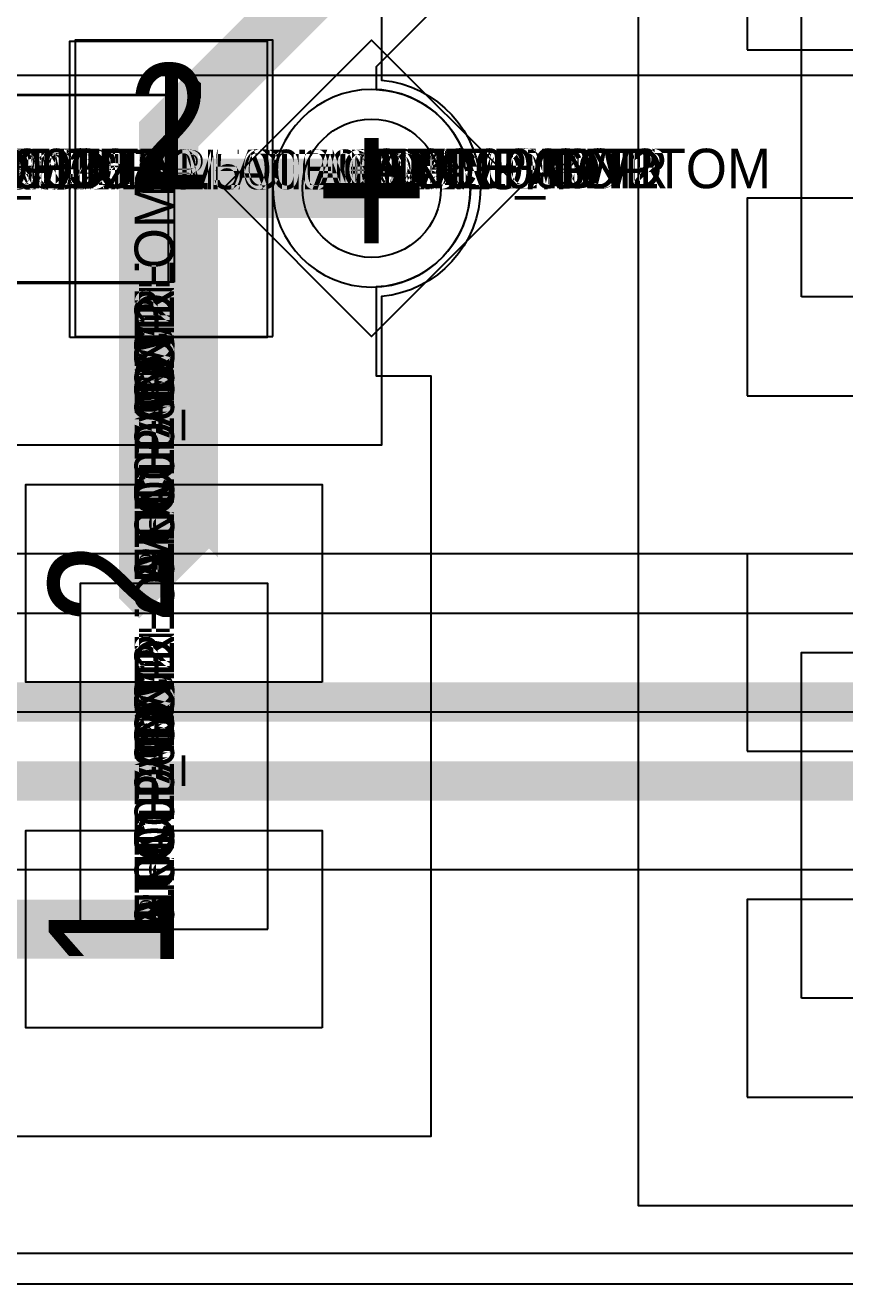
# Model space of a CAD drawing. Extents: x 0 to 323, y 0 to 320.
# Drawn here: x 55.96 to 60.11, y 223.94 to 230.33 of the extents above; entities that cross this region are included whole.
import ezdxf
from ezdxf.enums import TextEntityAlignment as Align

# ---------------------------------------------------------------- set-up
doc = ezdxf.new("R2010")
doc.units = 0
doc.header["$MEASUREMENT"] = 0
doc.layers.get('0').update_dxf_attribs({"linetype": 'CONTINUOUS'})
for name, color, linetype in [('CDN_FIGURES', 7, 'CONTINUOUS'), ('ETCH_BOTTOM', 7, 'CONTINUOUS'), ('ETCH_GND', 3, 'CONTINUOUS'), ('ETCH_INT1', 4, 'CONTINUOUS'), ('ETCH_INT2', 5, 'CONTINUOUS'), ('ETCH_PWR', 6, 'CONTINUOUS'), ('ETCH_TOP', 2, 'CONTINUOUS'), ('MANUFACTURING_NCLEGEND-1-6', 8, 'CONTINUOUS'), ('PACKAGE_GEOMETRY_ASSEMBLY_TOP', 11, 'CONTINUOUS'), ('PACKAGE_GEOMETRY_PIN_NUMBER', 9, 'CONTINUOUS')]:
    doc.layers.add(name, color=color, linetype=linetype)

# ---------------------------------------------------------------- blocks, each defined once
blk = doc.blocks.new('PAD_INFO')
for tag in ['SHAPE_TYPE', 'PAD_HEIGHT', 'PAD_LAYER', 'PAD_TYPE', 'PAD_WIDTH']:
    blk.add_attdef(tag, (0, 0), '', height=0.2)
at = {"flags": 2}
blk.add_attdef('CDN_TYPE', (0, 0), '', height=0.2, dxfattribs=at)
blk = doc.blocks.new('DRILL_INFO')
at = {"flags": 2}
blk.add_attdef('CDN_TYPE', (0, 0), '', height=0.2, dxfattribs=at)
for tag in ['FSHAPE', 'FCHAR', 'DRILL_HEIGHT', 'DIAMETER', 'PLATED', 'DRILL_WIDTH']:
    blk.add_attdef(tag, (0, 0), '', height=0.2)
blk = doc.blocks.new('VIA0700X0300')
at = {"layer": 'ETCH_BOTTOM'}
blk.add_circle((0, 0), 0.35, dxfattribs=at)
at = {"layer": 'ETCH_GND'}
blk.add_circle((0, 0), 0.35, dxfattribs=at)
at = {"layer": 'ETCH_INT1'}
blk.add_circle((0, 0), 0.35, dxfattribs=at)
at = {"layer": 'ETCH_INT2'}
blk.add_circle((0, 0), 0.35, dxfattribs=at)
at = {"layer": 'ETCH_PWR'}
blk.add_circle((0, 0), 0.35, dxfattribs=at)
at = {"layer": 'ETCH_TOP'}
blk.add_circle((0, 0), 0.35, dxfattribs=at)
ref = blk.add_blockref('PAD_INFO', (0, 0))
ref.add_attrib('PAD_LAYER', 'ETCH_TOP', (0, 0), dxfattribs={"height": 0.2})
ref.add_attrib('SHAPE_TYPE', 'NULL', (0, 0), dxfattribs={"height": 0.2})
ref.add_attrib('PAD_TYPE', 'ANTIPAD', (0, 0), dxfattribs={"height": 0.2})
ref.add_attrib('PAD_WIDTH', '0.000000', (0, 0), dxfattribs={"height": 0.2})
ref.add_attrib('PAD_HEIGHT', '0.000000', (0, 0), dxfattribs={"height": 0.2})
ref = blk.add_blockref('PAD_INFO', (0, 0))
ref.add_attrib('PAD_LAYER', 'ETCH_GND', (0, 0), dxfattribs={"height": 0.2})
ref.add_attrib('SHAPE_TYPE', 'NULL', (0, 0), dxfattribs={"height": 0.2})
ref.add_attrib('PAD_TYPE', 'ANTIPAD', (0, 0), dxfattribs={"height": 0.2})
ref.add_attrib('PAD_WIDTH', '0.000000', (0, 0), dxfattribs={"height": 0.2})
ref.add_attrib('PAD_HEIGHT', '0.000000', (0, 0), dxfattribs={"height": 0.2})
ref = blk.add_blockref('PAD_INFO', (0, 0))
ref.add_attrib('PAD_LAYER', 'ETCH_INT1', (0, 0), dxfattribs={"height": 0.2})
ref.add_attrib('SHAPE_TYPE', 'NULL', (0, 0), dxfattribs={"height": 0.2})
ref.add_attrib('PAD_TYPE', 'ANTIPAD', (0, 0), dxfattribs={"height": 0.2})
ref.add_attrib('PAD_WIDTH', '0.000000', (0, 0), dxfattribs={"height": 0.2})
ref.add_attrib('PAD_HEIGHT', '0.000000', (0, 0), dxfattribs={"height": 0.2})
ref = blk.add_blockref('PAD_INFO', (0, 0))
ref.add_attrib('PAD_LAYER', 'ETCH_INT2', (0, 0), dxfattribs={"height": 0.2})
ref.add_attrib('SHAPE_TYPE', 'NULL', (0, 0), dxfattribs={"height": 0.2})
ref.add_attrib('PAD_TYPE', 'ANTIPAD', (0, 0), dxfattribs={"height": 0.2})
ref.add_attrib('PAD_WIDTH', '0.000000', (0, 0), dxfattribs={"height": 0.2})
ref.add_attrib('PAD_HEIGHT', '0.000000', (0, 0), dxfattribs={"height": 0.2})
ref = blk.add_blockref('PAD_INFO', (0, 0))
ref.add_attrib('PAD_LAYER', 'ETCH_PWR', (0, 0), dxfattribs={"height": 0.2})
ref.add_attrib('SHAPE_TYPE', 'NULL', (0, 0), dxfattribs={"height": 0.2})
ref.add_attrib('PAD_TYPE', 'ANTIPAD', (0, 0), dxfattribs={"height": 0.2})
ref.add_attrib('PAD_WIDTH', '0.000000', (0, 0), dxfattribs={"height": 0.2})
ref.add_attrib('PAD_HEIGHT', '0.000000', (0, 0), dxfattribs={"height": 0.2})
ref = blk.add_blockref('PAD_INFO', (0, 0))
ref.add_attrib('PAD_LAYER', 'ETCH_BOTTOM', (0, 0), dxfattribs={"height": 0.2})
ref.add_attrib('SHAPE_TYPE', 'NULL', (0, 0), dxfattribs={"height": 0.2})
ref.add_attrib('PAD_TYPE', 'ANTIPAD', (0, 0), dxfattribs={"height": 0.2})
ref.add_attrib('PAD_WIDTH', '0.000000', (0, 0), dxfattribs={"height": 0.2})
ref.add_attrib('PAD_HEIGHT', '0.000000', (0, 0), dxfattribs={"height": 0.2})
ref = blk.add_blockref('PAD_INFO', (0, 0))
ref.add_attrib('PAD_LAYER', 'ETCH_TOP', (0, 0), dxfattribs={"height": 0.2})
ref.add_attrib('SHAPE_TYPE', 'NULL', (0, 0), dxfattribs={"height": 0.2})
ref.add_attrib('PAD_TYPE', 'THERMAL', (0, 0), dxfattribs={"height": 0.2})
ref.add_attrib('PAD_WIDTH', '0.000000', (0, 0), dxfattribs={"height": 0.2})
ref.add_attrib('PAD_HEIGHT', '0.000000', (0, 0), dxfattribs={"height": 0.2})
ref = blk.add_blockref('PAD_INFO', (0, 0))
ref.add_attrib('PAD_LAYER', 'ETCH_GND', (0, 0), dxfattribs={"height": 0.2})
ref.add_attrib('SHAPE_TYPE', 'NULL', (0, 0), dxfattribs={"height": 0.2})
ref.add_attrib('PAD_TYPE', 'THERMAL', (0, 0), dxfattribs={"height": 0.2})
ref.add_attrib('PAD_WIDTH', '0.000000', (0, 0), dxfattribs={"height": 0.2})
ref.add_attrib('PAD_HEIGHT', '0.000000', (0, 0), dxfattribs={"height": 0.2})
ref = blk.add_blockref('PAD_INFO', (0, 0))
ref.add_attrib('PAD_LAYER', 'ETCH_INT1', (0, 0), dxfattribs={"height": 0.2})
ref.add_attrib('SHAPE_TYPE', 'NULL', (0, 0), dxfattribs={"height": 0.2})
ref.add_attrib('PAD_TYPE', 'THERMAL', (0, 0), dxfattribs={"height": 0.2})
ref.add_attrib('PAD_WIDTH', '0.000000', (0, 0), dxfattribs={"height": 0.2})
ref.add_attrib('PAD_HEIGHT', '0.000000', (0, 0), dxfattribs={"height": 0.2})
ref = blk.add_blockref('PAD_INFO', (0, 0))
ref.add_attrib('PAD_LAYER', 'ETCH_INT2', (0, 0), dxfattribs={"height": 0.2})
ref.add_attrib('SHAPE_TYPE', 'NULL', (0, 0), dxfattribs={"height": 0.2})
ref.add_attrib('PAD_TYPE', 'THERMAL', (0, 0), dxfattribs={"height": 0.2})
ref.add_attrib('PAD_WIDTH', '0.000000', (0, 0), dxfattribs={"height": 0.2})
ref.add_attrib('PAD_HEIGHT', '0.000000', (0, 0), dxfattribs={"height": 0.2})
ref = blk.add_blockref('PAD_INFO', (0, 0))
ref.add_attrib('PAD_LAYER', 'ETCH_PWR', (0, 0), dxfattribs={"height": 0.2})
ref.add_attrib('SHAPE_TYPE', 'NULL', (0, 0), dxfattribs={"height": 0.2})
ref.add_attrib('PAD_TYPE', 'THERMAL', (0, 0), dxfattribs={"height": 0.2})
ref.add_attrib('PAD_WIDTH', '0.000000', (0, 0), dxfattribs={"height": 0.2})
ref.add_attrib('PAD_HEIGHT', '0.000000', (0, 0), dxfattribs={"height": 0.2})
ref = blk.add_blockref('PAD_INFO', (0, 0))
ref.add_attrib('PAD_LAYER', 'ETCH_BOTTOM', (0, 0), dxfattribs={"height": 0.2})
ref.add_attrib('SHAPE_TYPE', 'NULL', (0, 0), dxfattribs={"height": 0.2})
ref.add_attrib('PAD_TYPE', 'THERMAL', (0, 0), dxfattribs={"height": 0.2})
ref.add_attrib('PAD_WIDTH', '0.000000', (0, 0), dxfattribs={"height": 0.2})
ref.add_attrib('PAD_HEIGHT', '0.000000', (0, 0), dxfattribs={"height": 0.2})
ref = blk.add_blockref('PAD_INFO', (0, 0))
ref.add_attrib('PAD_LAYER', 'ETCH_TOP', (0, 0), dxfattribs={"height": 0.2})
ref.add_attrib('SHAPE_TYPE', 'CIRCLE', (0, 0), dxfattribs={"height": 0.2})
ref.add_attrib('PAD_TYPE', 'REGULAR', (0, 0), dxfattribs={"height": 0.2})
ref.add_attrib('PAD_WIDTH', '0.700000', (0, 0), dxfattribs={"height": 0.2})
ref.add_attrib('PAD_HEIGHT', '0.700000', (0, 0), dxfattribs={"height": 0.2})
ref = blk.add_blockref('PAD_INFO', (0, 0))
ref.add_attrib('PAD_LAYER', 'ETCH_GND', (0, 0), dxfattribs={"height": 0.2})
ref.add_attrib('SHAPE_TYPE', 'CIRCLE', (0, 0), dxfattribs={"height": 0.2})
ref.add_attrib('PAD_TYPE', 'REGULAR', (0, 0), dxfattribs={"height": 0.2})
ref.add_attrib('PAD_WIDTH', '0.700000', (0, 0), dxfattribs={"height": 0.2})
ref.add_attrib('PAD_HEIGHT', '0.700000', (0, 0), dxfattribs={"height": 0.2})
ref = blk.add_blockref('PAD_INFO', (0, 0))
ref.add_attrib('PAD_LAYER', 'ETCH_INT1', (0, 0), dxfattribs={"height": 0.2})
ref.add_attrib('SHAPE_TYPE', 'CIRCLE', (0, 0), dxfattribs={"height": 0.2})
ref.add_attrib('PAD_TYPE', 'REGULAR', (0, 0), dxfattribs={"height": 0.2})
ref.add_attrib('PAD_WIDTH', '0.700000', (0, 0), dxfattribs={"height": 0.2})
ref.add_attrib('PAD_HEIGHT', '0.700000', (0, 0), dxfattribs={"height": 0.2})
ref = blk.add_blockref('PAD_INFO', (0, 0))
ref.add_attrib('PAD_LAYER', 'ETCH_INT2', (0, 0), dxfattribs={"height": 0.2})
ref.add_attrib('SHAPE_TYPE', 'CIRCLE', (0, 0), dxfattribs={"height": 0.2})
ref.add_attrib('PAD_TYPE', 'REGULAR', (0, 0), dxfattribs={"height": 0.2})
ref.add_attrib('PAD_WIDTH', '0.700000', (0, 0), dxfattribs={"height": 0.2})
ref.add_attrib('PAD_HEIGHT', '0.700000', (0, 0), dxfattribs={"height": 0.2})
ref = blk.add_blockref('PAD_INFO', (0, 0))
ref.add_attrib('PAD_LAYER', 'ETCH_PWR', (0, 0), dxfattribs={"height": 0.2})
ref.add_attrib('SHAPE_TYPE', 'CIRCLE', (0, 0), dxfattribs={"height": 0.2})
ref.add_attrib('PAD_TYPE', 'REGULAR', (0, 0), dxfattribs={"height": 0.2})
ref.add_attrib('PAD_WIDTH', '0.700000', (0, 0), dxfattribs={"height": 0.2})
ref.add_attrib('PAD_HEIGHT', '0.700000', (0, 0), dxfattribs={"height": 0.2})
ref = blk.add_blockref('PAD_INFO', (0, 0))
ref.add_attrib('PAD_LAYER', 'ETCH_BOTTOM', (0, 0), dxfattribs={"height": 0.2})
ref.add_attrib('SHAPE_TYPE', 'CIRCLE', (0, 0), dxfattribs={"height": 0.2})
ref.add_attrib('PAD_TYPE', 'REGULAR', (0, 0), dxfattribs={"height": 0.2})
ref.add_attrib('PAD_WIDTH', '0.700000', (0, 0), dxfattribs={"height": 0.2})
ref.add_attrib('PAD_HEIGHT', '0.700000', (0, 0), dxfattribs={"height": 0.2})
ref = blk.add_blockref('DRILL_INFO', (0, 0))
ref.add_attrib('DIAMETER', '0.300000', (0, 0), dxfattribs={"height": 0.2})
ref.add_attrib('PLATED', 'PLATED', (0, 0), dxfattribs={"height": 0.2})
ref.add_attrib('FSHAPE', 'DIAMOND', (0, 0), dxfattribs={"height": 0.2})
ref.add_attrib('FCHAR', '+', (0, 0), dxfattribs={"height": 0.2})
ref.add_attrib('DRILL_WIDTH', '1.500000', (0, 0), dxfattribs={"height": 0.2})
ref.add_attrib('DRILL_HEIGHT', '1.500000', (0, 0), dxfattribs={"height": 0.2})
for tag in ['CDN_TYPE', 'PIN']:
    blk.add_attdef(tag, (0, 0), '', height=0.2)
at = {"flags": 2}
for tag in ['PSTKNAME', 'BBV']:
    blk.add_attdef(tag, (0, 0), '', height=0.2, dxfattribs=at)
blk = doc.blocks.new('FIGURE_DIAMOND')
at = {"layer": 'CDN_FIGURES'}
blk.add_lwpolyline([(-0.5, 0), (0, 0.5), (0.5, 0), (0, -0.5)], close=True, dxfattribs=at)
blk = doc.blocks.new('RC1000X1500TS')
at = {"layer": 'ETCH_TOP'}
blk.add_lwpolyline([(-0.5, -0.75), (-0.5, 0.75), (0.5, 0.75), (0.5, -0.75)], close=True, dxfattribs=at)
ref = blk.add_blockref('PAD_INFO', (0, 0))
ref.add_attrib('PAD_LAYER', 'ETCH_TOP', (0, 0), dxfattribs={"height": 0.2})
ref.add_attrib('SHAPE_TYPE', 'NULL', (0, 0), dxfattribs={"height": 0.2})
ref.add_attrib('PAD_TYPE', 'ANTIPAD', (0, 0), dxfattribs={"height": 0.2})
ref.add_attrib('PAD_WIDTH', '0.000000', (0, 0), dxfattribs={"height": 0.2})
ref.add_attrib('PAD_HEIGHT', '0.000000', (0, 0), dxfattribs={"height": 0.2})
ref = blk.add_blockref('PAD_INFO', (0, 0))
ref.add_attrib('PAD_LAYER', 'ETCH_GND', (0, 0), dxfattribs={"height": 0.2})
ref.add_attrib('SHAPE_TYPE', 'NULL', (0, 0), dxfattribs={"height": 0.2})
ref.add_attrib('PAD_TYPE', 'ANTIPAD', (0, 0), dxfattribs={"height": 0.2})
ref.add_attrib('PAD_WIDTH', '0.000000', (0, 0), dxfattribs={"height": 0.2})
ref.add_attrib('PAD_HEIGHT', '0.000000', (0, 0), dxfattribs={"height": 0.2})
ref = blk.add_blockref('PAD_INFO', (0, 0))
ref.add_attrib('PAD_LAYER', 'ETCH_INT1', (0, 0), dxfattribs={"height": 0.2})
ref.add_attrib('SHAPE_TYPE', 'NULL', (0, 0), dxfattribs={"height": 0.2})
ref.add_attrib('PAD_TYPE', 'ANTIPAD', (0, 0), dxfattribs={"height": 0.2})
ref.add_attrib('PAD_WIDTH', '0.000000', (0, 0), dxfattribs={"height": 0.2})
ref.add_attrib('PAD_HEIGHT', '0.000000', (0, 0), dxfattribs={"height": 0.2})
ref = blk.add_blockref('PAD_INFO', (0, 0))
ref.add_attrib('PAD_LAYER', 'ETCH_INT2', (0, 0), dxfattribs={"height": 0.2})
ref.add_attrib('SHAPE_TYPE', 'NULL', (0, 0), dxfattribs={"height": 0.2})
ref.add_attrib('PAD_TYPE', 'ANTIPAD', (0, 0), dxfattribs={"height": 0.2})
ref.add_attrib('PAD_WIDTH', '0.000000', (0, 0), dxfattribs={"height": 0.2})
ref.add_attrib('PAD_HEIGHT', '0.000000', (0, 0), dxfattribs={"height": 0.2})
ref = blk.add_blockref('PAD_INFO', (0, 0))
ref.add_attrib('PAD_LAYER', 'ETCH_PWR', (0, 0), dxfattribs={"height": 0.2})
ref.add_attrib('SHAPE_TYPE', 'NULL', (0, 0), dxfattribs={"height": 0.2})
ref.add_attrib('PAD_TYPE', 'ANTIPAD', (0, 0), dxfattribs={"height": 0.2})
ref.add_attrib('PAD_WIDTH', '0.000000', (0, 0), dxfattribs={"height": 0.2})
ref.add_attrib('PAD_HEIGHT', '0.000000', (0, 0), dxfattribs={"height": 0.2})
ref = blk.add_blockref('PAD_INFO', (0, 0))
ref.add_attrib('PAD_LAYER', 'ETCH_BOTTOM', (0, 0), dxfattribs={"height": 0.2})
ref.add_attrib('SHAPE_TYPE', 'NULL', (0, 0), dxfattribs={"height": 0.2})
ref.add_attrib('PAD_TYPE', 'ANTIPAD', (0, 0), dxfattribs={"height": 0.2})
ref.add_attrib('PAD_WIDTH', '0.000000', (0, 0), dxfattribs={"height": 0.2})
ref.add_attrib('PAD_HEIGHT', '0.000000', (0, 0), dxfattribs={"height": 0.2})
ref = blk.add_blockref('PAD_INFO', (0, 0))
ref.add_attrib('PAD_LAYER', 'ETCH_TOP', (0, 0), dxfattribs={"height": 0.2})
ref.add_attrib('SHAPE_TYPE', 'NULL', (0, 0), dxfattribs={"height": 0.2})
ref.add_attrib('PAD_TYPE', 'THERMAL', (0, 0), dxfattribs={"height": 0.2})
ref.add_attrib('PAD_WIDTH', '0.000000', (0, 0), dxfattribs={"height": 0.2})
ref.add_attrib('PAD_HEIGHT', '0.000000', (0, 0), dxfattribs={"height": 0.2})
ref = blk.add_blockref('PAD_INFO', (0, 0))
ref.add_attrib('PAD_LAYER', 'ETCH_GND', (0, 0), dxfattribs={"height": 0.2})
ref.add_attrib('SHAPE_TYPE', 'NULL', (0, 0), dxfattribs={"height": 0.2})
ref.add_attrib('PAD_TYPE', 'THERMAL', (0, 0), dxfattribs={"height": 0.2})
ref.add_attrib('PAD_WIDTH', '0.000000', (0, 0), dxfattribs={"height": 0.2})
ref.add_attrib('PAD_HEIGHT', '0.000000', (0, 0), dxfattribs={"height": 0.2})
ref = blk.add_blockref('PAD_INFO', (0, 0))
ref.add_attrib('PAD_LAYER', 'ETCH_INT1', (0, 0), dxfattribs={"height": 0.2})
ref.add_attrib('SHAPE_TYPE', 'NULL', (0, 0), dxfattribs={"height": 0.2})
ref.add_attrib('PAD_TYPE', 'THERMAL', (0, 0), dxfattribs={"height": 0.2})
ref.add_attrib('PAD_WIDTH', '0.000000', (0, 0), dxfattribs={"height": 0.2})
ref.add_attrib('PAD_HEIGHT', '0.000000', (0, 0), dxfattribs={"height": 0.2})
ref = blk.add_blockref('PAD_INFO', (0, 0))
ref.add_attrib('PAD_LAYER', 'ETCH_INT2', (0, 0), dxfattribs={"height": 0.2})
ref.add_attrib('SHAPE_TYPE', 'NULL', (0, 0), dxfattribs={"height": 0.2})
ref.add_attrib('PAD_TYPE', 'THERMAL', (0, 0), dxfattribs={"height": 0.2})
ref.add_attrib('PAD_WIDTH', '0.000000', (0, 0), dxfattribs={"height": 0.2})
ref.add_attrib('PAD_HEIGHT', '0.000000', (0, 0), dxfattribs={"height": 0.2})
ref = blk.add_blockref('PAD_INFO', (0, 0))
ref.add_attrib('PAD_LAYER', 'ETCH_PWR', (0, 0), dxfattribs={"height": 0.2})
ref.add_attrib('SHAPE_TYPE', 'NULL', (0, 0), dxfattribs={"height": 0.2})
ref.add_attrib('PAD_TYPE', 'THERMAL', (0, 0), dxfattribs={"height": 0.2})
ref.add_attrib('PAD_WIDTH', '0.000000', (0, 0), dxfattribs={"height": 0.2})
ref.add_attrib('PAD_HEIGHT', '0.000000', (0, 0), dxfattribs={"height": 0.2})
ref = blk.add_blockref('PAD_INFO', (0, 0))
ref.add_attrib('PAD_LAYER', 'ETCH_BOTTOM', (0, 0), dxfattribs={"height": 0.2})
ref.add_attrib('SHAPE_TYPE', 'NULL', (0, 0), dxfattribs={"height": 0.2})
ref.add_attrib('PAD_TYPE', 'THERMAL', (0, 0), dxfattribs={"height": 0.2})
ref.add_attrib('PAD_WIDTH', '0.000000', (0, 0), dxfattribs={"height": 0.2})
ref.add_attrib('PAD_HEIGHT', '0.000000', (0, 0), dxfattribs={"height": 0.2})
ref = blk.add_blockref('PAD_INFO', (0, 0))
ref.add_attrib('PAD_LAYER', 'ETCH_GND', (0, 0), dxfattribs={"height": 0.2})
ref.add_attrib('SHAPE_TYPE', 'NULL', (0, 0), dxfattribs={"height": 0.2})
ref.add_attrib('PAD_TYPE', 'REGULAR', (0, 0), dxfattribs={"height": 0.2})
ref.add_attrib('PAD_WIDTH', '0.000000', (0, 0), dxfattribs={"height": 0.2})
ref.add_attrib('PAD_HEIGHT', '0.000000', (0, 0), dxfattribs={"height": 0.2})
ref = blk.add_blockref('PAD_INFO', (0, 0))
ref.add_attrib('PAD_LAYER', 'ETCH_INT1', (0, 0), dxfattribs={"height": 0.2})
ref.add_attrib('SHAPE_TYPE', 'NULL', (0, 0), dxfattribs={"height": 0.2})
ref.add_attrib('PAD_TYPE', 'REGULAR', (0, 0), dxfattribs={"height": 0.2})
ref.add_attrib('PAD_WIDTH', '0.000000', (0, 0), dxfattribs={"height": 0.2})
ref.add_attrib('PAD_HEIGHT', '0.000000', (0, 0), dxfattribs={"height": 0.2})
ref = blk.add_blockref('PAD_INFO', (0, 0))
ref.add_attrib('PAD_LAYER', 'ETCH_INT2', (0, 0), dxfattribs={"height": 0.2})
ref.add_attrib('SHAPE_TYPE', 'NULL', (0, 0), dxfattribs={"height": 0.2})
ref.add_attrib('PAD_TYPE', 'REGULAR', (0, 0), dxfattribs={"height": 0.2})
ref.add_attrib('PAD_WIDTH', '0.000000', (0, 0), dxfattribs={"height": 0.2})
ref.add_attrib('PAD_HEIGHT', '0.000000', (0, 0), dxfattribs={"height": 0.2})
ref = blk.add_blockref('PAD_INFO', (0, 0))
ref.add_attrib('PAD_LAYER', 'ETCH_PWR', (0, 0), dxfattribs={"height": 0.2})
ref.add_attrib('SHAPE_TYPE', 'NULL', (0, 0), dxfattribs={"height": 0.2})
ref.add_attrib('PAD_TYPE', 'REGULAR', (0, 0), dxfattribs={"height": 0.2})
ref.add_attrib('PAD_WIDTH', '0.000000', (0, 0), dxfattribs={"height": 0.2})
ref.add_attrib('PAD_HEIGHT', '0.000000', (0, 0), dxfattribs={"height": 0.2})
ref = blk.add_blockref('PAD_INFO', (0, 0))
ref.add_attrib('PAD_LAYER', 'ETCH_BOTTOM', (0, 0), dxfattribs={"height": 0.2})
ref.add_attrib('SHAPE_TYPE', 'NULL', (0, 0), dxfattribs={"height": 0.2})
ref.add_attrib('PAD_TYPE', 'REGULAR', (0, 0), dxfattribs={"height": 0.2})
ref.add_attrib('PAD_WIDTH', '0.000000', (0, 0), dxfattribs={"height": 0.2})
ref.add_attrib('PAD_HEIGHT', '0.000000', (0, 0), dxfattribs={"height": 0.2})
ref = blk.add_blockref('DRILL_INFO', (0, 0))
ref.add_attrib('DIAMETER', '0.000000', (0, 0), dxfattribs={"height": 0.2})
ref.add_attrib('PLATED', 'PLATED', (0, 0), dxfattribs={"height": 0.2})
ref.add_attrib('FSHAPE', 'NULL', (0, 0), dxfattribs={"height": 0.2})
ref.add_attrib('DRILL_WIDTH', '0.000000', (0, 0), dxfattribs={"height": 0.2})
ref.add_attrib('DRILL_HEIGHT', '0.000000', (0, 0), dxfattribs={"height": 0.2})
ref = blk.add_blockref('PAD_INFO', (0, 0))
ref.add_attrib('PAD_LAYER', 'ETCH_TOP', (0, 0), dxfattribs={"height": 0.2})
ref.add_attrib('SHAPE_TYPE', 'RECTANGLE', (0, 0), dxfattribs={"height": 0.2})
ref.add_attrib('PAD_TYPE', 'REGULAR', (0, 0), dxfattribs={"height": 0.2})
ref.add_attrib('PAD_WIDTH', '1.000000', (0, 0), dxfattribs={"height": 0.2})
ref.add_attrib('PAD_HEIGHT', '1.500000', (0, 0), dxfattribs={"height": 0.2})
for tag in ['CDN_TYPE', 'PIN']:
    blk.add_attdef(tag, (0, 0), '', height=0.2)
at = {"flags": 2}
for tag in ['PSTKNAME', 'BBV']:
    blk.add_attdef(tag, (0, 0), '', height=0.2, dxfattribs=at)
blk = doc.blocks.new('F56')
at = {"layer": 'PACKAGE_GEOMETRY_ASSEMBLY_TOP'}
blk.add_lwpolyline([(0, -0.475), (1.75, -0.475), (1.75, 0.475), (0, 0.475)], close=True, dxfattribs=at)
at = {"layer": 'ETCH_TOP'}
ref = blk.add_blockref('RC1000X1500TS', (0, 0), dxfattribs=at)
ref.add_attrib('CDN_TYPE', 'PIN', (0, 0), dxfattribs={"height": 0.2})
ref.add_attrib('PIN', '1', (0, 0), dxfattribs={"height": 0.2})
ref = blk.add_blockref('RC1000X1500TS', (1.75, 0), dxfattribs=at)
ref.add_attrib('CDN_TYPE', 'PIN', (0, 0), dxfattribs={"height": 0.2})
ref.add_attrib('PIN', '2', (0, 0), dxfattribs={"height": 0.2})
at = {"flags": 2}
for tag in ['SYMBOL_TYPE', 'CDN_TYPE', 'REFDES']:
    blk.add_attdef(tag, (0, 0), '', height=0.2, dxfattribs=at)

msp = doc.modelspace()

# ---------------------------------------------------------------- linework, layer by layer
at = {"layer": 'ETCH_BOTTOM'}
for points in [[(61.6627, 224.3554), (59.0625, 224.3554), (59.0625, 231.7556), (61.4625, 231.7556), (61.4625, 232.0056), (65.3127, 232.0056), (65.3127, 229.4054), (64.8606, 229.4054, -0.919724), (63.6646, 229.4054), (63.1627, 229.4054), (63.1627, 229.3555, -1), (61.9625, 229.3555), (61.9625, 229.4054), (61.6627, 229.4054), (61.6627, 227.7035, -0.919724), (61.6627, 226.5075), (61.6627, 225.9464, -0.831918), (61.6627, 224.8646)], [(54.4854, 228.2054, -2.810381), (53.9125, 228.5987), (53.9125, 228.9504, -0.990772), (53.9125, 230.0506), (53.9125, 230.8056), (57.7627, 230.8056), (57.7627, 230.0533, -0.912717), (57.7627, 228.9577), (57.7627, 228.2054)]]:
    msp.add_lwpolyline(points, format="xyb", close=True, dxfattribs=at)
for points, format in [([(56.7126, 229.5055, 0.3, 0.3, 0), (57.7126, 229.5055, 0.3, 0.3, 0)], "xyseb"), ([(40.871, 223.2398, -0.734407), (40.9254, 224.2882, -6.62449), (41.2498, 224.2728, -0.213531), (41.573, 223.9606), (49.8845, 223.9606), (49.8845, 223.9667, -0.858795), (49.8845, 225.0543), (49.8845, 225.8106), (50.8698, 225.8106, -1.095232), (51.9654, 225.8106), (52.0653, 225.8106, -0.904379), (53.1599, 225.8106), (53.7347, 225.8106), (53.7347, 223.9606), (61.3607, 223.9606)], "xyb")]:
    msp.add_lwpolyline(points, format=format, dxfattribs=at)
at = {"layer": 'ETCH_GND'}
msp.add_lwpolyline([(58.2127, 229.5055, 1), (57.2125, 229.5055, 1)], format="xyb", close=True, dxfattribs=at)
at = {"layer": 'ETCH_INT1'}
for points, format in [([(104.7252, 213.6829, 0.2, 0.2, 0), (104.3526, 214.0555, 0.2, 0.2, 0), (104.3526, 214.4555, 0.2, 0.2, 0), (104.6926, 214.7955, 0.2, 0.2, 0), (104.6926, 215.5469, 0.2, 0.2, 0), (104.4976, 215.7419, 0.2, 0.2, 0), (104.4976, 217.4462, 0.2, 0.2, 0), (104.8276, 217.7762, 0.2, 0.2, 0), (104.8276, 222.1419, 0.2, 0.2, 0), (100.139, 226.8305, 0.2, 0.2, 0), (70.9019, 226.8305, 0.2, 0.2, 0), (70.5769, 227.1555, 0.2, 0.2, 0), (67.1483, 227.1555, 0.2, 0.2, 0), (66.4983, 226.5055, 0.2, 0.2, 0), (61.364, 226.5055, 0.2, 0.2, 0), (60.964, 226.9055, 0.2, 0.2, 0), (35.6632, 226.9055, 0.2, 0.2, 0), (34.9372, 227.6315, 0.2, 0.2, 0), (34.44, 227.6315, 0.2, 0.2, 0), (33.8886, 227.0801, 0.2, 0.2, 0), (17.9737, 227.0801, 0.2, 0.2, 0), (15.0783, 229.9755, 0.2, 0.2, 0), (10.0426, 229.9755, 0.2, 0.2, 0), (8.9926, 228.9255, 0.2, 0.2, 0)], "xyseb"), ([(86.0782, 230.0754), (84.6338, 230.0754, -5.665978), (84.2914, 230.0754), (80.9838, 230.0754, -5.665978), (80.6414, 230.0754), (54.2804, 230.0754), (54.1489, 229.9439, -1.36261), (53.4742, 229.2692), (52.9604, 228.7554), (43.7458, 228.7554, -2.144918), (42.9914, 228.8888), (42.656, 229.2242, -0.606232), (41.7692, 229.2242), (41.3004, 228.7554), (36.0776, 228.7554)], "xyb"), ([(103.5801, 213.6829, 0.2, 0.2, 0), (103.9526, 214.0554, 0.2, 0.2, 0), (103.9526, 214.6212, 0.2, 0.2, 0), (104.2926, 214.9612, 0.2, 0.2, 0), (104.2926, 215.3812, 0.2, 0.2, 0), (104.0976, 215.5762, 0.2, 0.2, 0), (104.0976, 217.6119, 0.2, 0.2, 0), (104.4276, 217.9419, 0.2, 0.2, 0), (104.4276, 221.9762, 0.2, 0.2, 0), (99.9733, 226.4305, 0.2, 0.2, 0), (70.7362, 226.4305, 0.2, 0.2, 0), (70.4112, 226.7555, 0.2, 0.2, 0), (67.314, 226.7555, 0.2, 0.2, 0), (66.664, 226.1055, 0.2, 0.2, 0), (61.1983, 226.1055, 0.2, 0.2, 0), (60.7983, 226.5055, 0.2, 0.2, 0), (35.2375, 226.5055, 0.2, 0.2, 0), (35.1635, 226.4315, 0.2, 0.2, 0), (18.0566, 226.4315, 0.2, 0.2, 0), (14.9126, 229.5755, 0.2, 0.2, 0), (11.6426, 229.5755, 0.2, 0.2, 0), (10.9926, 228.9255, 0.2, 0.2, 0)], "xyseb"), ([(35.8496, 227.3556), (39.2855, 227.3556, -1.362386), (40.2397, 227.3556), (61.1504, 227.3556), (61.1692, 227.3368, -0.915475), (62.0897, 226.9556), (66.3119, 226.9556), (66.9619, 227.6056), (70.7633, 227.6056), (71.0883, 227.2806), (85.3737, 227.2806, -1.564184), (86.2815, 227.2806)], "xyb"), ([(99.7869, 225.9804), (83.5879, 225.9804, -2.997003), (82.9873, 225.9804), (70.631, 225.9804, -0.973691), (69.6855, 226.3054), (67.5004, 226.3054), (66.8504, 225.6554), (61.9958, 225.6554, -1.73133), (61.1294, 225.6554), (61.0119, 225.6554), (60.6119, 226.0554), (53.0128, 226.0554, -1.999001), (52.2124, 226.0554), (51.8782, 226.0554, -1.508985), (50.957, 226.0554), (47.2049, 226.0554), (49.1447, 224.1156), (49.6608, 224.1156, -2.917119), (50.2744, 224.1156), (81.55, 224.1156, -1.491485), (82.4752, 224.1156), (87.7447, 224.1156)], "xyb")]:
    msp.add_lwpolyline(points, format=format, dxfattribs=at)
msp.add_lwpolyline([(58.2127, 229.5055, 1), (57.2125, 229.5055, 1)], format="xyb", close=True, dxfattribs=at)
at = {"layer": 'ETCH_INT2'}
msp.add_lwpolyline([(57.7126, 230.0056, 1), (57.7126, 229.0054, 1)], format="xyb", close=True, dxfattribs=at)
for points in [[(80.0126, 227.6555), (54.4826, 227.6555, -0.572817), (54.3941, 227.8064, 1.704965), (53.5211, 227.8064, -0.572817), (53.4326, 227.6555), (50.5645, 227.6555, -0.675262), (50.4942, 227.83, 2.482954), (49.801, 227.83, -0.675262), (49.7307, 227.6555), (49.2945, 227.6555, -0.675262)], [(6.6627, 219.4176), (6.6627, 227.0055), (8.1463, 227.0055, 1.098987), (9.8389, 227.0055), (10.1463, 227.0055, 1.098987), (11.8389, 227.0055), (12.0626, 227.0055), (12.2126, 226.8555), (34.2205, 226.8555, 0.69236), (35.1567, 226.8555), (61.1795, 226.8555, 0.577408), (62.0457, 226.8555), (79.8625, 226.8555), (79.8625, 226.3933), (79.8626, 226.3932), (79.8626, 226.3555), (81.6125, 224.6056, 1.99955), (82.4128, 224.6054), (85.6748, 224.6054)]]:
    msp.add_lwpolyline(points, format="xyb", dxfattribs=at)
at = {"layer": 'ETCH_PWR'}
msp.add_lwpolyline([(58.2127, 229.5055, 1), (57.2125, 229.5055, 1)], format="xyb", close=True, dxfattribs=at)
at = {"layer": 'ETCH_TOP'}
for points, format in [([(56.6846, 229.5005, 0.3, 0.3, 0), (56.6846, 229.7775, 0.3, 0.3, 0), (57.7626, 230.8555, 0.3, 0.3, 0), (57.7626, 232.4555, 0.3, 0.3, 0), (57.7126, 232.5055, 0.3, 0.3, 0), (56.6126, 232.5055, 0.3, 0.3, 0)], "xyseb"), ([(58.2627, 230.6484), (57.7347, 230.1204), (57.7347, 230.0051, -0.956743), (57.7347, 229.0059), (57.7347, 228.5556), (58.0127, 228.5556), (58.0127, 224.7054), (55.4125, 224.7054), (55.4125, 225.2554), (52.6126, 225.2554, -0.47505), (52.1228, 225.8564), (45.8104, 225.8564)], "xyb"), ([(56.6846, 229.5005, 0.5, 0.5, 0), (56.6846, 227.5335, 0.5, 0.5, 0), (56.7126, 227.5055, 0.5, 0.5, 0)], "xyseb"), ([(57.7126, 229.5055, 0.3, 0.3, 0), (56.6896, 229.5055, 0.3, 0.3, 0), (56.6846, 229.5005, 0.3, 0.3, 0)], "xyseb"), ([(56.7126, 225.7555, 0.3, 0.3, 0), (52.6126, 225.7555, 0.3, 0.3, 0)], "xyseb")]:
    msp.add_lwpolyline(points, format=format, dxfattribs=at)

# ---------------------------------------------------------------- block references
at = {"xscale": -1, "rotation": 270}
for p in [(60.3626, 228.9555), (60.3626, 225.4055)]:
    msp.add_blockref('F56', p, dxfattribs=at)
at = {"xscale": -1}
msp.add_blockref('F56', (56.7126, 229.5055), dxfattribs=at)
msp.add_blockref('F56', (54.9346, 229.5005))
at = {"rotation": 90}
msp.add_blockref('F56', (56.7126, 225.7555), dxfattribs=at)
at = {"layer": 'ETCH_TOP'}
msp.add_blockref('VIA0700X0300', (57.7126, 229.5055), dxfattribs=at)
at = {"layer": 'MANUFACTURING_NCLEGEND-1-6', "xscale": 1.5, "yscale": 1.5}
msp.add_blockref('FIGURE_DIAMOND', (57.7126, 229.5055), dxfattribs=at)

# ---------------------------------------------------------------- texts
at = {"layer": 'MANUFACTURING_NCLEGEND-1-6'}
msp.add_text('+', height=0.75, dxfattribs=at).set_placement((57.7126, 229.5055), align=Align.MIDDLE_CENTER)
at = {"layer": 'PACKAGE_GEOMETRY_PIN_NUMBER', "width": 0.88}
msp.add_text('2', height=0.635, dxfattribs=at).set_placement((56.6846, 229.5005), align=Align.CENTER)
at = {"layer": 'PACKAGE_GEOMETRY_PIN_NUMBER', "text_generation_flag": 2, "width": 0.88}
msp.add_text('1', height=0.635, dxfattribs=at).set_placement((56.7126, 229.5055), align=Align.CENTER)
at = {"layer": 'PACKAGE_GEOMETRY_PIN_NUMBER', "width": 0.88}
for s, p in [('2', (56.7126, 227.5055)), ('1', (56.7126, 225.7555))]:
    msp.add_text(s, height=0.635, rotation=90, dxfattribs=at).set_placement(p, align=Align.CENTER)

doc.saveas('drawing.dxf')
